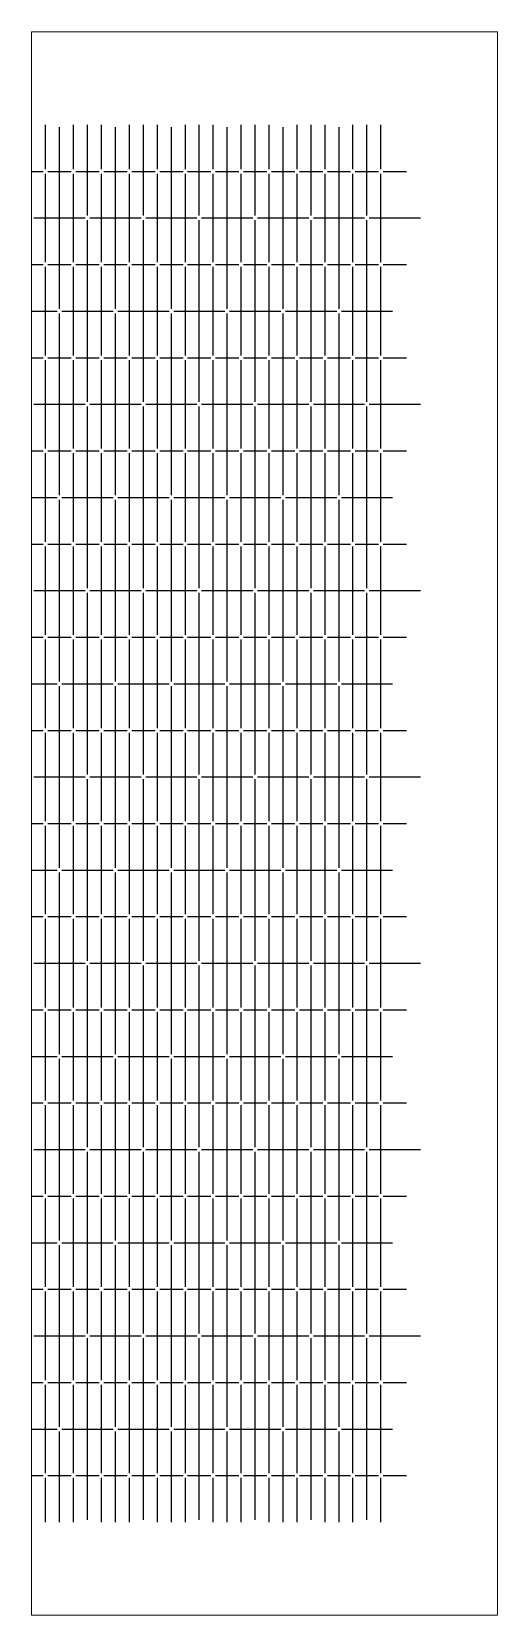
# Model space of a CAD drawing. Header units: metres. Extents: x 0 to 100, y -20 to 320.
import ezdxf

# ---------------------------------------------------------------- set-up
doc = ezdxf.new("R2010")
doc.units = ezdxf.units.M

msp = doc.modelspace()

# ---------------------------------------------------------------- linework, layer by layer
at = {"lineweight": 0}
for p, q in [((0, -20), (0, 320)), ((0, 320), (100, 320)), ((100, -20), (100, 320)), ((0, -20), (100, -20))]:
    msp.add_line(p, q, dxfattribs=at)
for p, q in [((3, 290.5), (3, 300)), ((6, 260.5), (6, 299.5)), ((9, 290.5), (9, 300)), ((12, 280.5), (12, 300)), ((15, 290.5), (15, 300)), ((18, 260.5), (18, 299.5)), ((21, 290.5), (21, 300)), ((24, 280.5), (24, 300)), ((27, 290.5), (27, 300)), ((30, 260.5), (30, 299.5)), ((33, 290.5), (33, 300)), ((36, 280.5), (36, 300)), ((39, 290.5), (39, 300)), ((42, 260.5), (42, 299.5)), ((45, 290.5), (45, 300)), ((48, 280.5), (48, 300)), ((51, 290.5), (51, 300)), ((54, 260.5), (54, 299.5)), ((57, 290.5), (57, 300)), ((60, 280.5), (60, 300)), ((63, 290.5), (63, 300)), ((66, 260.5), (66, 299.5)), ((69, 290.5), (69, 300)), ((72, 280.5), (72, 300)), ((75, 290.5), (75, 300)), ((0, 290), (2.5, 290)), ((3, 270.5), (3, 289.5)), ((3.5, 290), (8.5, 290)), ((9, 270.5), (9, 289.5)), ((9.5, 290), (14.5, 290)), ((15, 270.5), (15, 289.5)), ((15.5, 290), (20.5, 290)), ((21, 270.5), (21, 289.5)), ((21.5, 290), (26.5, 290)), ((27, 270.5), (27, 289.5)), ((27.5, 290), (32.5, 290)), ((33, 270.5), (33, 289.5)), ((33.5, 290), (38.5, 290)), ((39, 270.5), (39, 289.5)), ((39.5, 290), (44.5, 290)), ((45, 270.5), (45, 289.5)), ((45.5, 290), (50.5, 290)), ((51, 270.5), (51, 289.5)), ((51.5, 290), (56.5, 290)), ((57, 270.5), (57, 289.5)), ((57.5, 290), (62.5, 290)), ((63, 270.5), (63, 289.5)), ((63.5, 290), (68.5, 290)), ((69, 270.5), (69, 289.5)), ((69.5, 290), (74.5, 290)), ((75, 270.5), (75, 289.5)), ((75.5, 290), (80.5, 290)), ((0.5, 280), (11.5, 280)), ((12, 240.5), (12, 279.5)), ((12.5, 280), (23.5, 280)), ((24, 240.5), (24, 279.5)), ((24.5, 280), (35.5, 280)), ((36, 240.5), (36, 279.5)), ((36.5, 280), (47.5, 280)), ((48, 240.5), (48, 279.5)), ((48.5, 280), (59.5, 280)), ((60, 240.5), (60, 279.5)), ((60.5, 280), (71.5, 280)), ((72, 240.5), (72, 279.5)), ((72.5, 280), (83.5, 280)), ((0, 270), (2.5, 270)), ((3, 250.5), (3, 269.5)), ((3.5, 270), (8.5, 270)), ((9, 250.5), (9, 269.5)), ((9.5, 270), (14.5, 270)), ((15, 250.5), (15, 269.5)), ((15.5, 270), (20.5, 270)), ((21, 250.5), (21, 269.5)), ((21.5, 270), (26.5, 270)), ((27, 250.5), (27, 269.5)), ((27.5, 270), (32.5, 270)), ((33, 250.5), (33, 269.5)), ((33.5, 270), (38.5, 270)), ((39, 250.5), (39, 269.5)), ((39.5, 270), (44.5, 270)), ((45, 250.5), (45, 269.5)), ((45.5, 270), (50.5, 270)), ((51, 250.5), (51, 269.5)), ((51.5, 270), (56.5, 270)), ((57, 250.5), (57, 269.5)), ((57.5, 270), (62.5, 270)), ((63, 250.5), (63, 269.5)), ((63.5, 270), (68.5, 270)), ((69, 250.5), (69, 269.5)), ((69.5, 270), (74.5, 270)), ((75, 250.5), (75, 269.5)), ((75.5, 270), (80.5, 270)), ((0, 260), (5.5, 260)), ((6, 220.5), (6, 259.5)), ((6.5, 260), (17.5, 260)), ((18, 220.5), (18, 259.5)), ((18.5, 260), (29.5, 260)), ((30, 220.5), (30, 259.5)), ((30.5, 260), (41.5, 260)), ((42, 220.5), (42, 259.5)), ((42.5, 260), (53.5, 260)), ((54, 220.5), (54, 259.5)), ((54.5, 260), (65.5, 260)), ((66, 220.5), (66, 259.5)), ((66.5, 260), (77.5, 260)), ((0, 250), (2.5, 250)), ((3, 230.5), (3, 249.5)), ((3.5, 250), (8.5, 250)), ((9, 230.5), (9, 249.5)), ((9.5, 250), (14.5, 250)), ((15, 230.5), (15, 249.5)), ((15.5, 250), (20.5, 250)), ((21, 230.5), (21, 249.5)), ((21.5, 250), (26.5, 250)), ((27, 230.5), (27, 249.5)), ((27.5, 250), (32.5, 250)), ((33, 230.5), (33, 249.5)), ((33.5, 250), (38.5, 250)), ((39, 230.5), (39, 249.5)), ((39.5, 250), (44.5, 250)), ((45, 230.5), (45, 249.5)), ((45.5, 250), (50.5, 250)), ((51, 230.5), (51, 249.5)), ((51.5, 250), (56.5, 250)), ((57, 230.5), (57, 249.5)), ((57.5, 250), (62.5, 250)), ((63, 230.5), (63, 249.5)), ((63.5, 250), (68.5, 250)), ((69, 230.5), (69, 249.5)), ((69.5, 250), (74.5, 250)), ((75, 230.5), (75, 249.5)), ((75.5, 250), (80.5, 250)), ((0.5, 240), (11.5, 240)), ((12, 200.5), (12, 239.5)), ((12.5, 240), (23.5, 240)), ((24, 200.5), (24, 239.5)), ((24.5, 240), (35.5, 240)), ((36, 200.5), (36, 239.5)), ((36.5, 240), (47.5, 240)), ((48, 200.5), (48, 239.5)), ((48.5, 240), (59.5, 240)), ((60, 200.5), (60, 239.5)), ((60.5, 240), (71.5, 240)), ((72, 200.5), (72, 239.5)), ((72.5, 240), (83.5, 240)), ((0, 230), (2.5, 230)), ((3, 210.5), (3, 229.5)), ((3.5, 230), (8.5, 230)), ((9, 210.5), (9, 229.5)), ((9.5, 230), (14.5, 230)), ((15, 210.5), (15, 229.5)), ((15.5, 230), (20.5, 230)), ((21, 210.5), (21, 229.5)), ((21.5, 230), (26.5, 230)), ((27, 210.5), (27, 229.5)), ((27.5, 230), (32.5, 230)), ((33, 210.5), (33, 229.5)), ((33.5, 230), (38.5, 230)), ((39, 210.5), (39, 229.5)), ((39.5, 230), (44.5, 230)), ((45, 210.5), (45, 229.5)), ((45.5, 230), (50.5, 230)), ((51, 210.5), (51, 229.5)), ((51.5, 230), (56.5, 230)), ((57, 210.5), (57, 229.5)), ((57.5, 230), (62.5, 230)), ((63, 210.5), (63, 229.5)), ((63.5, 230), (68.5, 230)), ((69, 210.5), (69, 229.5)), ((69.5, 230), (74.5, 230)), ((75, 210.5), (75, 229.5)), ((75.5, 230), (80.5, 230)), ((0, 220), (5.5, 220)), ((6, 180.5), (6, 219.5)), ((6.5, 220), (17.5, 220)), ((18, 180.5), (18, 219.5)), ((18.5, 220), (29.5, 220)), ((30, 180.5), (30, 219.5)), ((30.5, 220), (41.5, 220)), ((42, 180.5), (42, 219.5)), ((42.5, 220), (53.5, 220)), ((54, 180.5), (54, 219.5)), ((54.5, 220), (65.5, 220)), ((66, 180.5), (66, 219.5)), ((66.5, 220), (77.5, 220)), ((0, 210), (2.5, 210)), ((3, 190.5), (3, 209.5)), ((3.5, 210), (8.5, 210)), ((9, 190.5), (9, 209.5)), ((9.5, 210), (14.5, 210)), ((15, 190.5), (15, 209.5)), ((15.5, 210), (20.5, 210)), ((21, 190.5), (21, 209.5)), ((21.5, 210), (26.5, 210)), ((27, 190.5), (27, 209.5)), ((27.5, 210), (32.5, 210)), ((33, 190.5), (33, 209.5)), ((33.5, 210), (38.5, 210)), ((39, 190.5), (39, 209.5)), ((39.5, 210), (44.5, 210)), ((45, 190.5), (45, 209.5)), ((45.5, 210), (50.5, 210)), ((51, 190.5), (51, 209.5)), ((51.5, 210), (56.5, 210)), ((57, 190.5), (57, 209.5)), ((57.5, 210), (62.5, 210)), ((63, 190.5), (63, 209.5)), ((63.5, 210), (68.5, 210)), ((69, 190.5), (69, 209.5)), ((69.5, 210), (74.5, 210)), ((75, 190.5), (75, 209.5)), ((75.5, 210), (80.5, 210)), ((0.5, 200), (11.5, 200)), ((12, 160.5), (12, 199.5)), ((12.5, 200), (23.5, 200)), ((24, 160.5), (24, 199.5)), ((24.5, 200), (35.5, 200)), ((36, 160.5), (36, 199.5)), ((36.5, 200), (47.5, 200)), ((48, 160.5), (48, 199.5)), ((48.5, 200), (59.5, 200)), ((60, 160.5), (60, 199.5)), ((60.5, 200), (71.5, 200)), ((72, 160.5), (72, 199.5)), ((72.5, 200), (83.5, 200)), ((0, 190), (2.5, 190)), ((3, 170.5), (3, 189.5)), ((3.5, 190), (8.5, 190)), ((9, 170.5), (9, 189.5)), ((9.5, 190), (14.5, 190)), ((15, 170.5), (15, 189.5)), ((15.5, 190), (20.5, 190)), ((21, 170.5), (21, 189.5)), ((21.5, 190), (26.5, 190)), ((27, 170.5), (27, 189.5)), ((27.5, 190), (32.5, 190)), ((33, 170.5), (33, 189.5)), ((33.5, 190), (38.5, 190)), ((39, 170.5), (39, 189.5)), ((39.5, 190), (44.5, 190)), ((45, 170.5), (45, 189.5)), ((45.5, 190), (50.5, 190)), ((51, 170.5), (51, 189.5)), ((51.5, 190), (56.5, 190)), ((57, 170.5), (57, 189.5)), ((57.5, 190), (62.5, 190)), ((63, 170.5), (63, 189.5)), ((63.5, 190), (68.5, 190)), ((69, 170.5), (69, 189.5)), ((69.5, 190), (74.5, 190)), ((75, 170.5), (75, 189.5)), ((75.5, 190), (80.5, 190)), ((0, 180), (5.5, 180)), ((6, 140.5), (6, 179.5)), ((6.5, 180), (17.5, 180)), ((18, 140.5), (18, 179.5)), ((18.5, 180), (29.5, 180)), ((30, 140.5), (30, 179.5)), ((30.5, 180), (41.5, 180)), ((42, 140.5), (42, 179.5)), ((42.5, 180), (53.5, 180)), ((54, 140.5), (54, 179.5)), ((54.5, 180), (65.5, 180)), ((66, 140.5), (66, 179.5)), ((66.5, 180), (77.5, 180)), ((0, 170), (2.5, 170)), ((3.5, 170), (8.5, 170)), ((9.5, 170), (14.5, 170)), ((15.5, 170), (20.5, 170)), ((21.5, 170), (26.5, 170)), ((27.5, 170), (32.5, 170)), ((33.5, 170), (38.5, 170)), ((39.5, 170), (44.5, 170)), ((45.5, 170), (50.5, 170)), ((51.5, 170), (56.5, 170)), ((57.5, 170), (62.5, 170)), ((63.5, 170), (68.5, 170)), ((69.5, 170), (74.5, 170)), ((75.5, 170), (80.5, 170)), ((3, 150.5), (3, 169.5)), ((9, 150.5), (9, 169.5)), ((15, 150.5), (15, 169.5)), ((21, 150.5), (21, 169.5)), ((27, 150.5), (27, 169.5)), ((33, 150.5), (33, 169.5)), ((39, 150.5), (39, 169.5)), ((45, 150.5), (45, 169.5)), ((51, 150.5), (51, 169.5)), ((57, 150.5), (57, 169.5)), ((63, 150.5), (63, 169.5)), ((69, 150.5), (69, 169.5)), ((75, 150.5), (75, 169.5)), ((0.5, 160), (11.5, 160)), ((12.5, 160), (23.5, 160)), ((24.5, 160), (35.5, 160)), ((36.5, 160), (47.5, 160)), ((48.5, 160), (59.5, 160)), ((60.5, 160), (71.5, 160)), ((72.5, 160), (83.5, 160)), ((12, 120.5), (12, 159.5)), ((24, 120.5), (24, 159.5)), ((36, 120.5), (36, 159.5)), ((48, 120.5), (48, 159.5)), ((60, 120.5), (60, 159.5)), ((72, 120.5), (72, 159.5)), ((0, 150), (2.5, 150)), ((3.5, 150), (8.5, 150)), ((9.5, 150), (14.5, 150)), ((15.5, 150), (20.5, 150)), ((21.5, 150), (26.5, 150)), ((27.5, 150), (32.5, 150)), ((33.5, 150), (38.5, 150)), ((39.5, 150), (44.5, 150)), ((45.5, 150), (50.5, 150)), ((51.5, 150), (56.5, 150)), ((57.5, 150), (62.5, 150)), ((63.5, 150), (68.5, 150)), ((69.5, 150), (74.5, 150)), ((75.5, 150), (80.5, 150)), ((3, 130.5), (3, 149.5)), ((9, 130.5), (9, 149.5)), ((15, 130.5), (15, 149.5)), ((21, 130.5), (21, 149.5)), ((27, 130.5), (27, 149.5)), ((33, 130.5), (33, 149.5)), ((39, 130.5), (39, 149.5)), ((45, 130.5), (45, 149.5)), ((51, 130.5), (51, 149.5)), ((57, 130.5), (57, 149.5)), ((63, 130.5), (63, 149.5)), ((69, 130.5), (69, 149.5)), ((75, 130.5), (75, 149.5)), ((0, 140), (5.5, 140)), ((6, 100.5), (6, 139.5)), ((6.5, 140), (17.5, 140)), ((18, 100.5), (18, 139.5)), ((18.5, 140), (29.5, 140)), ((30, 100.5), (30, 139.5)), ((30.5, 140), (41.5, 140)), ((42, 100.5), (42, 139.5)), ((42.5, 140), (53.5, 140)), ((54, 100.5), (54, 139.5)), ((54.5, 140), (65.5, 140)), ((66, 100.5), (66, 139.5)), ((66.5, 140), (77.5, 140)), ((0, 130), (2.5, 130)), ((3, 110.5), (3, 129.5)), ((3.5, 130), (8.5, 130)), ((9, 110.5), (9, 129.5)), ((9.5, 130), (14.5, 130)), ((15, 110.5), (15, 129.5)), ((15.5, 130), (20.5, 130)), ((21, 110.5), (21, 129.5)), ((21.5, 130), (26.5, 130)), ((27, 110.5), (27, 129.5)), ((27.5, 130), (32.5, 130)), ((33, 110.5), (33, 129.5)), ((33.5, 130), (38.5, 130)), ((39, 110.5), (39, 129.5)), ((39.5, 130), (44.5, 130)), ((45, 110.5), (45, 129.5)), ((45.5, 130), (50.5, 130)), ((51, 110.5), (51, 129.5)), ((51.5, 130), (56.5, 130)), ((57, 110.5), (57, 129.5)), ((57.5, 130), (62.5, 130)), ((63, 110.5), (63, 129.5)), ((63.5, 130), (68.5, 130)), ((69, 110.5), (69, 129.5)), ((69.5, 130), (74.5, 130)), ((75, 110.5), (75, 129.5)), ((75.5, 130), (80.5, 130)), ((0.5, 120), (11.5, 120)), ((12, 80.5), (12, 119.5)), ((12.5, 120), (23.5, 120)), ((24, 80.5), (24, 119.5)), ((24.5, 120), (35.5, 120)), ((36, 80.5), (36, 119.5)), ((36.5, 120), (47.5, 120)), ((48, 80.5), (48, 119.5)), ((48.5, 120), (59.5, 120)), ((60, 80.5), (60, 119.5)), ((60.5, 120), (71.5, 120)), ((72, 80.5), (72, 119.5)), ((72.5, 120), (83.5, 120)), ((0, 110), (2.5, 110)), ((3, 90.5), (3, 109.5)), ((3.5, 110), (8.5, 110)), ((9, 90.5), (9, 109.5)), ((9.5, 110), (14.5, 110)), ((15, 90.5), (15, 109.5)), ((15.5, 110), (20.5, 110)), ((21, 90.5), (21, 109.5)), ((21.5, 110), (26.5, 110)), ((27, 90.5), (27, 109.5)), ((27.5, 110), (32.5, 110)), ((33, 90.5), (33, 109.5)), ((33.5, 110), (38.5, 110)), ((39, 90.5), (39, 109.5)), ((39.5, 110), (44.5, 110)), ((45, 90.5), (45, 109.5)), ((45.5, 110), (50.5, 110)), ((51, 90.5), (51, 109.5)), ((51.5, 110), (56.5, 110)), ((57, 90.5), (57, 109.5)), ((57.5, 110), (62.5, 110)), ((63, 90.5), (63, 109.5)), ((63.5, 110), (68.5, 110)), ((69, 90.5), (69, 109.5)), ((69.5, 110), (74.5, 110)), ((75, 90.5), (75, 109.5)), ((75.5, 110), (80.5, 110)), ((0, 100), (5.5, 100)), ((6, 60.5), (6, 99.5)), ((6.5, 100), (17.5, 100)), ((18, 60.5), (18, 99.5)), ((18.5, 100), (29.5, 100)), ((30, 60.5), (30, 99.5)), ((30.5, 100), (41.5, 100)), ((42, 60.5), (42, 99.5)), ((42.5, 100), (53.5, 100)), ((54, 60.5), (54, 99.5)), ((54.5, 100), (65.5, 100)), ((66, 60.5), (66, 99.5)), ((66.5, 100), (77.5, 100)), ((0, 90), (2.5, 90)), ((3, 70.5), (3, 89.5)), ((3.5, 90), (8.5, 90)), ((9, 70.5), (9, 89.5)), ((9.5, 90), (14.5, 90)), ((15, 70.5), (15, 89.5)), ((15.5, 90), (20.5, 90)), ((21, 70.5), (21, 89.5)), ((21.5, 90), (26.5, 90)), ((27, 70.5), (27, 89.5)), ((27.5, 90), (32.5, 90)), ((33, 70.5), (33, 89.5)), ((33.5, 90), (38.5, 90)), ((39, 70.5), (39, 89.5)), ((39.5, 90), (44.5, 90)), ((45, 70.5), (45, 89.5)), ((45.5, 90), (50.5, 90)), ((51, 70.5), (51, 89.5)), ((51.5, 90), (56.5, 90)), ((57, 70.5), (57, 89.5)), ((57.5, 90), (62.5, 90)), ((63, 70.5), (63, 89.5)), ((63.5, 90), (68.5, 90)), ((69, 70.5), (69, 89.5)), ((69.5, 90), (74.5, 90)), ((75, 70.5), (75, 89.5)), ((75.5, 90), (80.5, 90)), ((0.5, 80), (11.5, 80)), ((12, 40.5), (12, 79.5)), ((12.5, 80), (23.5, 80)), ((24, 40.5), (24, 79.5)), ((24.5, 80), (35.5, 80)), ((36, 40.5), (36, 79.5)), ((36.5, 80), (47.5, 80)), ((48, 40.5), (48, 79.5)), ((48.5, 80), (59.5, 80)), ((60, 40.5), (60, 79.5)), ((60.5, 80), (71.5, 80)), ((72, 40.5), (72, 79.5)), ((72.5, 80), (83.5, 80)), ((0, 70), (2.5, 70)), ((3, 50.5), (3, 69.5)), ((3.5, 70), (8.5, 70)), ((9, 50.5), (9, 69.5)), ((9.5, 70), (14.5, 70)), ((15, 50.5), (15, 69.5)), ((15.5, 70), (20.5, 70)), ((21, 50.5), (21, 69.5)), ((21.5, 70), (26.5, 70)), ((27, 50.5), (27, 69.5)), ((27.5, 70), (32.5, 70)), ((33, 50.5), (33, 69.5)), ((33.5, 70), (38.5, 70)), ((39, 50.5), (39, 69.5)), ((39.5, 70), (44.5, 70)), ((45, 50.5), (45, 69.5)), ((45.5, 70), (50.5, 70)), ((51, 50.5), (51, 69.5)), ((51.5, 70), (56.5, 70)), ((57, 50.5), (57, 69.5)), ((57.5, 70), (62.5, 70)), ((63, 50.5), (63, 69.5)), ((63.5, 70), (68.5, 70)), ((69, 50.5), (69, 69.5)), ((69.5, 70), (74.5, 70)), ((75, 50.5), (75, 69.5)), ((75.5, 70), (80.5, 70)), ((0, 60), (5.5, 60)), ((6, 20.5), (6, 59.5)), ((6.5, 60), (17.5, 60)), ((18, 20.5), (18, 59.5)), ((18.5, 60), (29.5, 60)), ((30, 20.5), (30, 59.5)), ((30.5, 60), (41.5, 60)), ((42, 20.5), (42, 59.5)), ((42.5, 60), (53.5, 60)), ((54, 20.5), (54, 59.5)), ((54.5, 60), (65.5, 60)), ((66, 20.5), (66, 59.5)), ((66.5, 60), (77.5, 60)), ((0, 50), (2.5, 50)), ((3, 30.5), (3, 49.5)), ((3.5, 50), (8.5, 50)), ((9, 30.5), (9, 49.5)), ((9.5, 50), (14.5, 50)), ((15, 30.5), (15, 49.5)), ((15.5, 50), (20.5, 50)), ((21, 30.5), (21, 49.5)), ((21.5, 50), (26.5, 50)), ((27, 30.5), (27, 49.5)), ((27.5, 50), (32.5, 50)), ((33, 30.5), (33, 49.5)), ((33.5, 50), (38.5, 50)), ((39, 30.5), (39, 49.5)), ((39.5, 50), (44.5, 50)), ((45, 30.5), (45, 49.5)), ((45.5, 50), (50.5, 50)), ((51, 30.5), (51, 49.5)), ((51.5, 50), (56.5, 50)), ((57, 30.5), (57, 49.5)), ((57.5, 50), (62.5, 50)), ((63, 30.5), (63, 49.5)), ((63.5, 50), (68.5, 50)), ((69, 30.5), (69, 49.5)), ((69.5, 50), (74.5, 50)), ((75, 30.5), (75, 49.5)), ((75.5, 50), (80.5, 50)), ((0.5, 40), (11.5, 40)), ((12, 0.5), (12, 39.5)), ((12.5, 40), (23.5, 40)), ((24, 0.5), (24, 39.5)), ((24.5, 40), (35.5, 40)), ((36, 0.5), (36, 39.5)), ((36.5, 40), (47.5, 40)), ((48, 0.5), (48, 39.5)), ((48.5, 40), (59.5, 40)), ((60, 0.5), (60, 39.5)), ((60.5, 40), (71.5, 40)), ((72, 0.5), (72, 39.5)), ((72.5, 40), (83.5, 40)), ((0, 30), (2.5, 30)), ((3, 10.5), (3, 29.5)), ((3.5, 30), (8.5, 30)), ((9, 10.5), (9, 29.5)), ((9.5, 30), (14.5, 30)), ((15, 10.5), (15, 29.5)), ((15.5, 30), (20.5, 30)), ((21, 10.5), (21, 29.5)), ((21.5, 30), (26.5, 30)), ((27, 10.5), (27, 29.5)), ((27.5, 30), (32.5, 30)), ((33, 10.5), (33, 29.5)), ((33.5, 30), (38.5, 30)), ((39, 10.5), (39, 29.5)), ((39.5, 30), (44.5, 30)), ((45, 10.5), (45, 29.5)), ((45.5, 30), (50.5, 30)), ((51, 10.5), (51, 29.5)), ((51.5, 30), (56.5, 30)), ((57, 10.5), (57, 29.5)), ((57.5, 30), (62.5, 30)), ((63, 10.5), (63, 29.5)), ((63.5, 30), (68.5, 30)), ((69, 10.5), (69, 29.5)), ((69.5, 30), (74.5, 30)), ((75, 10.5), (75, 29.5)), ((75.5, 30), (80.5, 30)), ((0, 20), (5.5, 20)), ((6, 0), (6, 19.5)), ((6.5, 20), (17.5, 20)), ((18, 0), (18, 19.5)), ((18.5, 20), (29.5, 20)), ((30, 0), (30, 19.5)), ((30.5, 20), (41.5, 20)), ((42, 0), (42, 19.5)), ((42.5, 20), (53.5, 20)), ((54, 0), (54, 19.5)), ((54.5, 20), (65.5, 20)), ((66, 0), (66, 19.5)), ((66.5, 20), (77.5, 20)), ((0, 10), (2.5, 10)), ((3, 0), (3, 9.5)), ((3.5, 10), (8.5, 10)), ((9, 0), (9, 9.5)), ((9.5, 10), (14.5, 10)), ((15, 0), (15, 9.5)), ((15.5, 10), (20.5, 10)), ((21, 0), (21, 9.5)), ((21.5, 10), (26.5, 10)), ((27, 0), (27, 9.5)), ((27.5, 10), (32.5, 10)), ((33, 0), (33, 9.5)), ((33.5, 10), (38.5, 10)), ((39, 0), (39, 9.5)), ((39.5, 10), (44.5, 10)), ((45, 0), (45, 9.5)), ((45.5, 10), (50.5, 10)), ((51, 0), (51, 9.5)), ((51.5, 10), (56.5, 10)), ((57, 0), (57, 9.5)), ((57.5, 10), (62.5, 10)), ((63, 0), (63, 9.5)), ((63.5, 10), (68.5, 10)), ((69, 0), (69, 9.5)), ((69.5, 10), (74.5, 10)), ((75, 0), (75, 9.5)), ((75.5, 10), (80.5, 10))]:
    msp.add_line(p, q)

doc.saveas('drawing.dxf')
